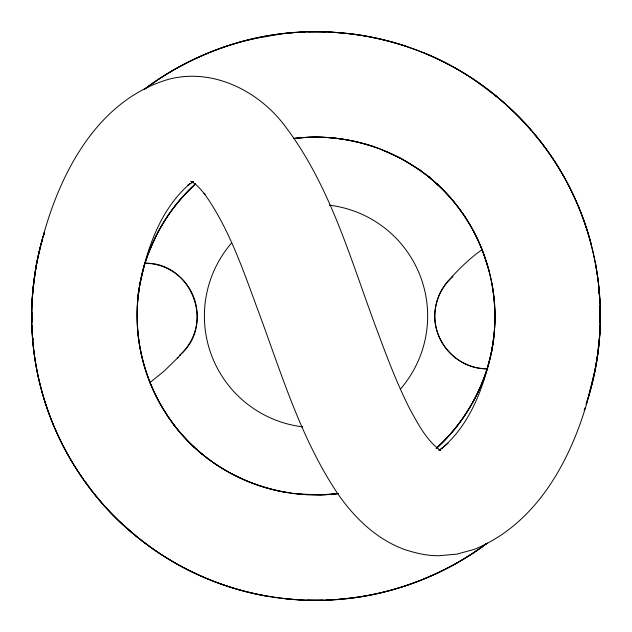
<?xml version="1.0" encoding="UTF-8"?>
<svg xmlns="http://www.w3.org/2000/svg" width="632" height="632" viewBox="0 0 632 632"><rect width="100%" height="100%" fill="white"/><g stroke="black" fill="none" stroke-linecap="round" stroke-linejoin="round"><path stroke-width="0.95" d="M31.908 312.311L31.924 323.007M32.066 306.481L32.532 296.779M137.302 305.256L137.373 326.12M494.619 328.498C498.403 274.778 476.473 220.126 436.783 183.762L438.252 185.034L427.121 175.467L428.591 176.739C391.137 146.711 341.446 132.38 293.785 138.542M599.989 325.701L599.642 335.094L597.469 355.089M600.092 322.881L600.076 306.71M599.981 328.182C599.191 347.758 596.363 367.303 591.299 386.239M600.076 326.302L600.076 305.414M33.654 284.092L33.401 285.917C22.594 378.773 61.786 475.296 134.197 534.411L135.667 535.683C173.5 566.865 219.454 587.965 267.763 596.347M32.722 294.852L33.164 290.009M33.354 288.081C35.005 269.09 38.813 250.28 44.485 232.086M137.421 303.289L137.871 298.344M138.06 296.416L138.432 292.482L138.242 294.417C143.535 252.642 163.822 212.913 194.901 184.441M32.256 299.679L32.453 297.751M33.978 281.311L34.168 279.376M494.587 329.422L493.41 340.932L493.75 338.894L491.498 352.34L491.838 350.31C484.286 387.866 464.536 422.824 436.135 448.546M138.155 297.079L139.198 288.263M493.948 334.447L492.739 344.535L490.345 357.025L487.075 369.262M36.063 267.099L36.316 265.274C50.947 190.935 89.033 103.135 167.835 79.521C213.308 67.031 260.874 91.861 287.078 128.857L287.995 130.05C332.156 190.2 351.763 263.52 377.841 332.369C387.456 358.47 397.425 384.525 410.01 409.378C418.21 424.072 426.237 440.062 440.141 450.221L439.603 449.905L440.757 450.442L438.679 450.158M33.401 285.917L36.316 265.274M588.163 397.741L594.823 370.842M594.483 372.88L597.809 353.051M139.364 287.363L144.12 265.685M40.669 246.022C34.349 270.425 31.173 295.76 31.908 320.977M41.151 244.126L42.597 238.43M588.763 395.956C616.074 306.014 594.404 203.156 532.626 132.238M588.108 398.16L590.809 388.072M586.235 404.109L587.618 399.558M42.565 238.722C18.897 319.681 34.357 410.942 83.621 479.435M43.118 236.929L44.501 232.434M43.75 234.741L44.643 231.983M143.859 266.641L147.39 255.794M586.101 404.077L588.518 396.88M487.627 367.397C478.124 398.002 460.657 426.197 436.886 447.748M584.134 410.421L585.137 407.751M147.73 254.949L156.823 234.267M157.273 233.469C167.053 214.959 179.923 198.021 195.486 183.991M448.064 443.253L441.183 448.902C471.282 423.938 484.831 384.477 492.439 347.284L492.067 349.291C495.875 327.542 495.891 305.177 491.933 283.452M149.697 382.779L163.917 371.316L178.192 357.372M177.379 358.249L180.389 355.018M451.943 276.721C461.234 266.783 471.101 257.271 482.319 249.522M181.74 353.351C214.833 322.794 190.745 262.557 145.708 263.244M179.851 355.145L180.807 354.26M195.675 183.833C173.239 204.01 156.333 230.103 146.403 258.567L146.995 256.829C130.058 305.525 135.319 361.283 161.239 405.863M436.744 447.898C457.987 428.701 474.269 404.196 484.333 377.423L483.606 379.358C506.785 318.481 493.474 245.73 450 197.176M487.406 542.983L485.937 544.152C446.966 573.066 400.57 591.734 352.427 597.848L344.701 598.662M143.985 89.61C173.855 66.858 208.363 50.37 244.687 40.922L255.186 38.56M144.902 88.922C171.193 69.046 201.063 54.076 232.521 44.319L234.282 43.813C328.853 14.291 437.486 39.666 509.416 107.724C579.576 171.627 613.23 272.092 595.913 365.375L595.534 367.382C581.385 439.303 546.49 519.86 474.316 549.35L456.92 554.114L439.588 555.686C427.232 556.042 415.2 552.968 403.532 549.2L402.268 548.631C375.937 538.361 354.963 518.114 338.878 495.33L338.476 494.761C302.064 440.915 282.86 378.078 260.692 317.596C244.695 275.023 230.712 230.601 204.057 193.21L204.973 194.403C200.755 189.703 196.805 184.023 190.848 181.392L191.678 181.724M486.356 543.599C464.267 560.371 439.445 573.374 413.47 582.988L411.558 583.644C371.482 598.022 328.237 603.244 285.893 598.86M146.174 88.148C163.49 75.011 182.593 64.377 202.43 55.553L204.262 54.715C293.074 15.626 401.399 27.105 480.043 83.93L481.695 85.17M486.071 543.954C460.641 562.891 432.027 577.372 401.841 587.002L400.08 587.523C315.052 614.628 217.89 598.062 146.648 544.31C77.941 493.876 34.057 411.25 32.035 325.922M439.635 449.581L442.321 447.962M193.313 182.016L187.996 185.058L190.098 183.564C160.639 208.829 147.153 247.87 139.688 284.882L139.941 283.049L137.902 297.482L138.155 295.658C131.74 351.147 153.007 408.801 193.819 446.919L192.349 445.647L202.682 454.748L201.213 453.476C225.434 473.439 254.846 486.948 285.775 492.312M257.082 38.141L282.354 33.733L293.785 32.714M338.041 493.537C292.45 499.32 244.995 486.49 208.22 458.998M338.191 493.521L320.732 494.88L297.372 493.924M293.572 138.606C322.36 134.885 352 138.511 379.184 148.639M329.62 494.532L337.362 493.813M336.121 599.452L326.641 599.973M338.033 599.278L342.797 598.836M295.689 32.54L305.224 31.995M293.54 138.4L304.166 137.452M193.305 181.834L191.354 181.597L193.281 181.89M326.72 494.738L305.343 494.643M322.857 600.076L307.547 600.076M308.092 31.924L325.227 31.924M306.101 137.341C328.972 136.156 352.008 139.411 373.71 146.703M192.95 181.882L191.425 181.566L192.689 181.882M439.311 450.158L440.686 450.45M486.348 368.796C455.632 368.993 429.958 338.27 435.448 308.1A52.132 50.797 89.8 0 1 438.94 295.871A50.015 48.972 87.7 0 1 441.973 289.63M302.688 599.902C220.947 596.877 141.9 555.647 92.011 490.906L84.728 480.968M329.019 32.066L344.25 33.156M439.493 450.189L440.03 450.245M292.735 493.434L303.384 494.516M346.162 33.354C367.097 35.305 387.661 40.195 407.608 46.721M439.682 450.197L440.22 450.284M281.208 491.506L291.779 493.276M280.26 491.285C238.383 482.761 199.996 458.761 173.847 424.981L175.048 426.505L167.962 416.701M440.141 450.268L440.583 450.379M380.108 148.955L401.036 158.474L420.699 170.664L419.048 169.416L429.91 177.671L428.259 176.423C448.894 193.297 465.8 214.667 477.302 238.722M424.562 53.096C463.517 69.315 498.735 94.247 526.97 125.61L531.401 130.785M384.556 150.787C408.58 160.836 430.511 175.949 448.143 195.146M494.406 94.855L496.049 96.104C542.556 133.913 576.447 186.764 591.402 244.805M480.043 83.93L496.049 96.104M208.923 459.559L198.804 451.461L200.233 452.607C163.814 421.576 140.691 375.685 137.444 327.937M130.532 531.417L131.962 532.563M145.218 543.164L146.648 544.31M492.889 93.504L494.35 94.776M507.954 106.453L509.416 107.724M120.372 522.206L135.667 535.683M448.76 195.699L450.142 197.231M161.674 406.668L167.433 415.864M477.745 239.575L482.334 250.169L489.31 271.618M598.749 292.055L599.025 293.825M595.494 263.22L598.259 281.058L599.997 303.826M32.532 334.146L32.011 325.725M32.959 337.828L33.172 339.668M599.444 296.479L599.95 303.55M329.28 205.179A111.627 111.627 0 0 1 400.388 389.122M302.775 426.861A111.627 111.627 0 0 1 231.66 242.917M487.762 368.812A52.788 52.788 0 0 1 452.978 276.208M145.36 263.236A52.788 52.788 0 0 1 179.757 355.231M442.084 289.693A53.696 52.74 85 0 1 452.504 276.761"/></g></svg>
